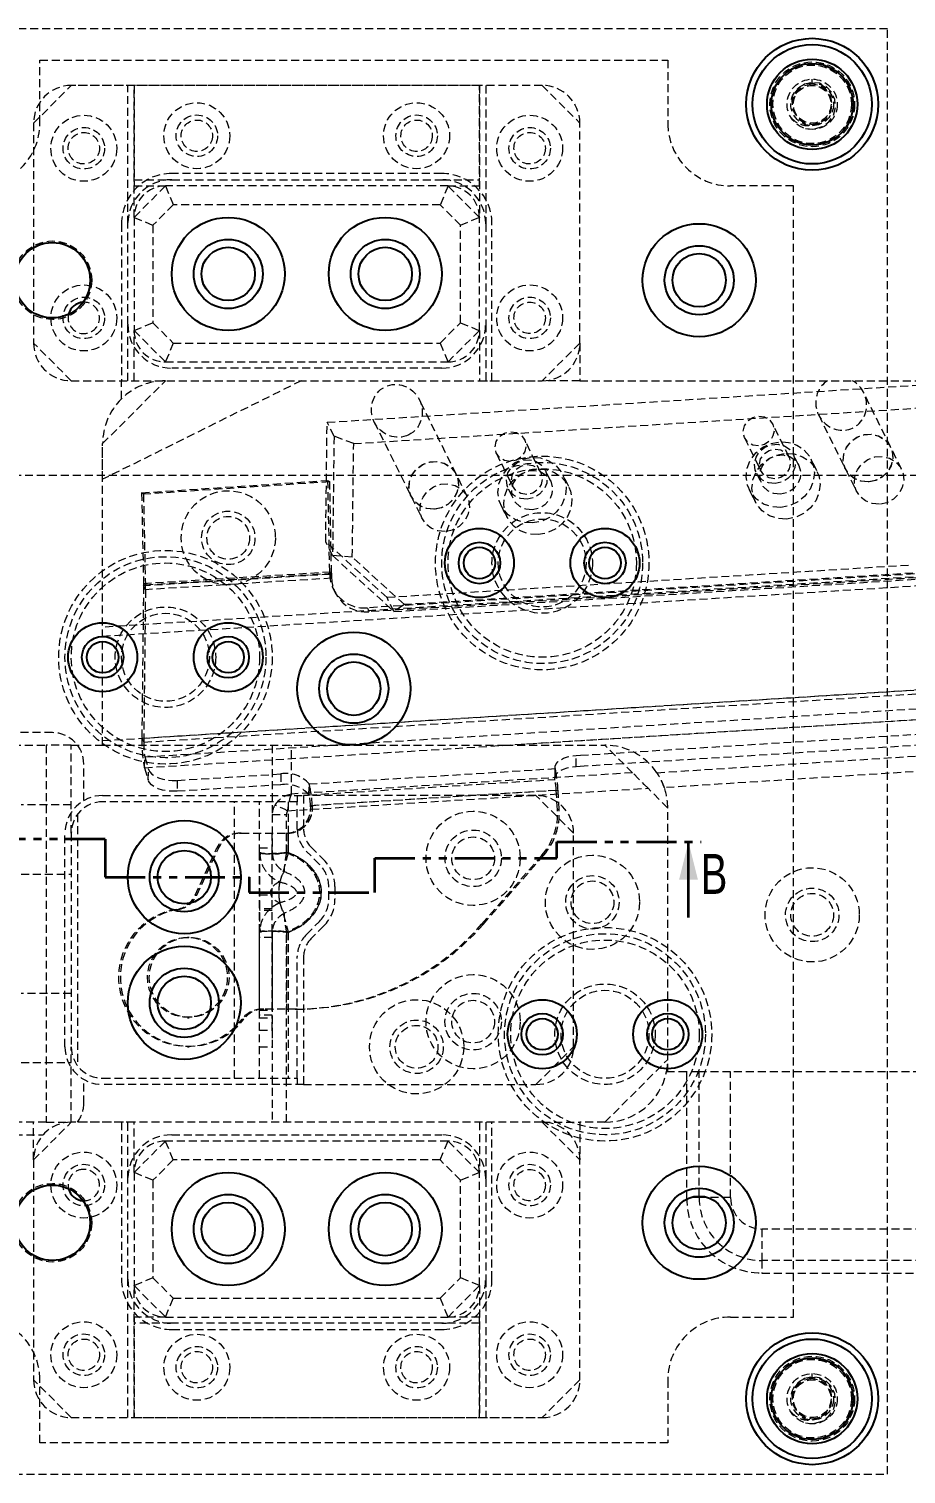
# Model space of a CAD drawing. Header units: millimetres. Extents: x 5 to 1533, y -1183 to 895.
# Drawn here: x 703.2 to 842.9, y -1057.1 to -827.1 of the extents above; entities that cross this region are included whole.
import ezdxf

# ---------------------------------------------------------------- set-up
doc = ezdxf.new("R2010")
doc.units = ezdxf.units.MM
doc.linetypes.add('HIDDEN', pattern=[1.905, 1.27, -0.635])
doc.linetypes.add('PHANTOM', pattern=[12.7, 6.35, -1.27, 1.27, -1.27, 1.27, -1.27])
doc.styles.add('SLDTEXTSTYLE13', font='TXT', dxfattribs={"width": 0.75})

msp = doc.modelspace()

# ---------------------------------------------------------------- linework, layer by layer
at = {"color": 7, "linetype": 'HIDDEN', "lineweight": 18}
for p, q in [((839.986, -827.11), (679.986, -827.11)), ((839.986, -1057.11), (839.986, -827.11)), ((704.986, -842.11), (704.986, -832.11)), ((704.986, -832.11), (804.986, -832.11)), ((804.986, -832.11), (804.986, -842.11)), ((703.986, -842.11), (709.986, -836.11)), ((784.986, -836.11), (709.986, -836.11)), ((719.986, -836.11), (709.986, -836.11)), ((718.986, -858.11), (718.986, -836.11)), ((774.986, -836.11), (719.986, -836.11)), ((719.986, -836.11), (719.986, -852.11)), ((719.986, -857.11), (719.986, -836.11)), ((774.986, -852.11), (774.986, -836.11)), ((774.986, -836.11), (774.986, -857.11)), ((784.986, -836.11), (774.986, -836.11)), ((775.986, -836.11), (775.986, -858.11)), ((784.986, -836.11), (790.986, -842.11)), ((827.986, -835.922), (827.986, -835.11)), ((703.986, -842.11), (703.986, -877.11)), ((790.986, -877.11), (790.986, -842.11)), ((826.939, -842.971), (827.425, -842.998)), ((768.986, -850.11), (725.986, -850.11)), ((719.986, -851.11), (725.986, -851.11)), ((724.986, -852.11), (719.986, -857.11)), ((719.986, -852.11), (724.986, -852.11)), ((769.986, -852.11), (724.986, -852.11)), ((724.986, -852.11), (726.229, -855.11)), ((725.986, -851.11), (768.986, -851.11)), ((769.986, -852.11), (768.743, -855.11)), ((768.986, -851.11), (774.986, -851.11)), ((774.986, -857.11), (769.986, -852.11)), ((769.986, -852.11), (774.986, -852.11)), ((824.986, -852.11), (814.986, -852.11)), ((824.986, -1032.11), (824.986, -852.11)), ((726.229, -855.11), (722.986, -858.353)), ((768.743, -855.11), (726.229, -855.11)), ((771.986, -858.353), (768.743, -855.11)), ((719.986, -857.11), (719.986, -875.11)), ((719.986, -857.11), (722.986, -858.353)), ((771.986, -858.353), (774.986, -857.11)), ((774.986, -875.11), (774.986, -857.11)), ((717.986, -858.11), (717.986, -883.11)), ((718.986, -874.11), (718.986, -858.11)), ((722.986, -858.353), (722.986, -873.867)), ((771.986, -873.867), (771.986, -858.353)), ((775.986, -858.11), (775.986, -874.11)), ((776.986, -883.11), (776.986, -858.11)), ((711.986, -870.61), (711.857, -870.613)), ((719.986, -875.11), (722.986, -873.867)), ((722.986, -873.867), (726.229, -877.11)), ((768.743, -877.11), (771.986, -873.867)), ((771.986, -873.867), (774.986, -875.11)), ((718.986, -883.11), (718.986, -874.11)), ((719.986, -875.11), (724.986, -880.11)), ((719.986, -883.11), (719.986, -875.11)), ((769.986, -880.11), (774.986, -875.11)), ((774.986, -875.11), (774.986, -883.11)), ((775.986, -874.11), (775.986, -883.11)), ((709.986, -883.11), (703.986, -877.11)), ((726.229, -877.11), (724.986, -880.11)), ((726.229, -877.11), (768.743, -877.11)), ((768.743, -877.11), (769.986, -880.11)), ((790.986, -877.11), (784.986, -883.11)), ((790.986, -877.11), (790.986, -883.11)), ((724.986, -880.11), (769.986, -880.11)), ((709.986, -883.11), (784.986, -883.11)), ((709.986, -883.11), (719.986, -883.11)), ((746.622, -883.11), (714.986, -898.778)), ((714.986, -893.11), (724.986, -883.11)), ((717.986, -885.969), (717.986, -883.11)), ((768.986, -881.11), (725.986, -881.11)), ((774.986, -883.11), (784.986, -883.11)), ((790.986, -883.11), (784.986, -883.11)), ((790.986, -883.11), (892.986, -883.11)), ((750.735, -889.716), (853.535, -883.255)), ((840.464, -893.636), (836.189, -885.004)), ((754.962, -893.107), (852.821, -886.957)), ((771.293, -897.983), (765.42, -886.124)), ((750.505, -908.724), (750.735, -889.716)), ((751.83, -891.927), (750.735, -889.716)), ((758.251, -889.675), (764.124, -901.534)), ((824.297, -895.233), (821.7, -889.99)), ((829.02, -888.555), (833.295, -897.186)), ((751.83, -891.927), (751.6, -910.935)), ((754.962, -893.107), (751.83, -891.927)), ((817.22, -892.209), (819.817, -897.452)), ((714.986, -941.11), (714.986, -893.11)), ((714.986, -898.778), (714.986, -893.11)), ((754.744, -911.177), (754.962, -893.107)), ((777.694, -894.693), (780.291, -899.936)), ((784.771, -897.717), (782.174, -892.474)), ((842.22, -897.182), (840.464, -893.636)), ((825.854, -896.574), (825.014, -894.878)), ((828.742, -897.448), (827.826, -895.598)), ((574.986, -898.11), (954.986, -898.11)), ((721.196, -900.944), (750.862, -898.969)), ((751.156, -899.194), (721.489, -901.168)), ((751.145, -913.522), (750.862, -898.969)), ((750.862, -898.969), (751.156, -899.194)), ((751.439, -913.747), (751.156, -899.194)), ((773.05, -901.53), (771.293, -897.983)), ((786.328, -899.058), (785.488, -897.362)), ((789.216, -899.933), (788.3, -898.082)), ((819.1, -897.807), (819.94, -899.503)), ((833.295, -897.186), (835.051, -900.733)), ((721.196, -900.944), (721.49, -915.357)), ((721.489, -901.168), (721.196, -900.944)), ((721.489, -901.168), (721.784, -915.581)), ((764.124, -901.534), (765.881, -905.081)), ((779.574, -900.291), (780.414, -901.988)), ((817.968, -900.48), (818.885, -902.33)), ((778.442, -902.964), (779.359, -904.815)), ((902.986, -910.693), (714.986, -922.322)), ((751.6, -910.935), (750.505, -908.724)), ((760.275, -917.621), (750.505, -908.724)), ((714.986, -923.753), (902.986, -912.123)), ((754.744, -911.177), (751.6, -910.935)), ((751.6, -910.935), (761.37, -919.832)), ((763.039, -918.73), (754.744, -911.177)), ((843.305, -912.484), (760.275, -917.621)), ((721.49, -915.357), (751.145, -913.522)), ((721.784, -915.581), (721.49, -915.357)), ((751.145, -913.915), (721.492, -915.749)), ((721.784, -915.581), (751.439, -913.747)), ((751.451, -914.532), (721.797, -916.366)), ((751.145, -913.805), (751.145, -913.522)), ((751.145, -913.522), (751.439, -913.747)), ((751.145, -913.805), (751.145, -913.522)), ((751.145, -913.805), (751.448, -914.313)), ((751.145, -913.915), (751.451, -914.532)), ((751.439, -913.747), (751.448, -914.313)), ((751.439, -913.747), (751.448, -914.313)), ((848.096, -913.619), (757.158, -919.244)), ((848.401, -914.235), (757.464, -919.861)), ((761.37, -919.832), (844.4, -914.696)), ((844.022, -913.72), (763.039, -918.73)), ((721.492, -915.749), (721.225, -939.995)), ((721.797, -916.366), (721.492, -915.749)), ((721.797, -916.366), (721.531, -940.612)), ((751.697, -916.211), (752.003, -916.828)), ((751.697, -916.211), (752.003, -916.828)), ((761.37, -919.832), (760.275, -917.621)), ((757.464, -919.861), (757.158, -919.244)), ((763.039, -918.73), (761.37, -919.832)), ((714.986, -940.384), (902.986, -928.658)), ((721.225, -939.995), (892.221, -929.33)), ((721.531, -940.612), (892.526, -929.947)), ((721.703, -942.964), (892.74, -932.296)), ((779.107, -941.11), (902.986, -933.383)), ((721.668, -944.693), (892.705, -934.025)), ((706.986, -939.11), (679.986, -939.11)), ((721.225, -939.995), (721.531, -940.612)), ((791.034, -944.435), (855.34, -940.424)), ((791.069, -942.706), (855.375, -938.695)), ((803.253, -945.484), (902.986, -939.099)), ((694.986, -941.11), (705.986, -941.11)), ((705.986, -941.11), (705.986, -1001.11)), ((709.986, -941.11), (705.986, -941.11)), ((709.986, -941.11), (714.986, -941.11)), ((709.986, -955.11), (709.986, -941.11)), ((714.986, -941.11), (779.107, -941.11)), ((721.668, -944.693), (721.703, -942.964)), ((721.703, -942.964), (722.289, -944.951)), ((741.986, -941.11), (741.986, -952.15)), ((745.039, -948.887), (745.039, -941.11)), ((779.107, -941.11), (794.986, -941.11)), ((790.371, -944.476), (790.406, -942.747)), ((790.406, -942.747), (791.069, -942.706)), ((799.374, -945.498), (794.986, -941.11)), ((902.986, -941.562), (804.447, -947.87)), ((711.986, -949.914), (711.986, -944.11)), ((721.668, -944.693), (722.254, -946.68)), ((722.254, -946.68), (722.289, -944.951)), ((747.873, -947.277), (787.028, -944.835)), ((787.017, -944.662), (786.981, -946.391)), ((787.017, -944.662), (786.981, -946.391)), ((787.028, -944.835), (786.993, -946.563)), ((787.086, -945.091), (787.016, -946.692)), ((790.371, -944.476), (791.034, -944.435)), ((726.855, -946.711), (726.819, -948.44)), ((743.335, -947.41), (726.819, -948.44)), ((726.855, -946.711), (743.37, -945.681)), ((743.37, -945.681), (743.335, -947.41)), ((799.374, -945.498), (745.039, -948.887)), ((747.838, -949.006), (786.993, -946.563)), ((747.838, -949.006), (747.873, -947.277)), ((747.885, -949.133), (747.956, -947.532)), ((714.986, -949.11), (746.986, -949.11)), ((744.41, -951.542), (801.836, -947.96)), ((745.986, -949.11), (745.986, -950.11)), ((783.986, -949.11), (746.986, -949.11)), ((746.986, -949.11), (746.986, -954.468)), ((787.227, -948.293), (748.096, -950.734)), ((787.509, -948.293), (748.378, -950.734)), ((789.986, -955.11), (783.986, -949.11)), ((787.415, -951.369), (787.227, -948.293)), ((787.697, -951.369), (787.509, -948.293)), ((804.986, -951.11), (801.836, -947.96)), ((709.986, -950.61), (701.986, -950.61)), ((710.986, -952.11), (710.986, -992.11)), ((745.986, -950.11), (714.986, -950.11)), ((735.986, -994.11), (735.986, -950.11)), ((739.986, -958.204), (739.986, -950.11)), ((741.986, -952.15), (741.986, -958.204)), ((744.267, -958.206), (744.267, -952.15)), ((744.549, -950.11), (744.549, -958.204)), ((745.986, -954.468), (745.986, -950.11)), ((748.104, -950.863), (748.096, -950.734)), ((748.386, -950.863), (748.104, -950.863)), ((748.378, -950.734), (748.386, -950.863)), ((787.697, -951.369), (787.415, -951.369)), ((804.986, -991.11), (804.986, -951.11)), ((708.986, -989.11), (708.986, -955.11)), ((709.986, -955.11), (709.986, -989.11)), ((736.783, -955.11), (737.064, -955.11)), ((737.064, -955.11), (744.433, -955.11)), ((739.986, -958.204), (739.986, -955.11)), ((741.986, -958.204), (741.986, -955.11)), ((744.152, -955.11), (744.243, -955.11)), ((744.267, -955.108), (744.549, -955.108)), ((744.267, -955.108), (744.267, -958.204)), ((744.374, -955.11), (744.433, -955.11)), ((744.549, -955.108), (744.549, -958.204)), ((789.986, -989.11), (789.986, -955.11)), ((729.703, -964.982), (733.194, -957.42)), ((729.984, -964.982), (733.475, -957.42)), ((733.194, -957.42), (733.475, -957.42)), ((739.986, -957.42), (741.986, -957.42)), ((739.986, -958.222), (739.986, -958.204)), ((739.986, -958.204), (739.986, -963.62)), ((740.109, -958.128), (740.01, -958.723)), ((740.108, -958.128), (740.018, -958.799)), ((744.549, -958.204), (744.544, -958.222)), ((749.521, -960.074), (747.45, -958.003)), ((748.157, -957.296), (750.229, -959.367)), ((784.953, -958.608), (775.338, -969.597)), ((775.62, -969.597), (785.234, -958.608)), ((784.953, -958.608), (785.234, -958.608)), ((701.986, -961.61), (709.986, -961.61)), ((750.986, -965.61), (750.986, -963.61)), ((751.986, -963.61), (751.986, -965.61)), ((729.703, -964.982), (729.984, -964.982)), ((739.986, -964.946), (741.986, -964.946)), ((739.986, -965.972), (739.986, -970.842)), ((726.744, -967.24), (727.025, -967.24)), ((741.986, -967.147), (739.986, -967.147)), ((741.986, -967.407), (739.986, -967.407)), ((739.986, -970.269), (739.986, -970.857)), ((740.018, -970.262), (740.108, -970.933)), ((740.018, -970.262), (740.108, -970.933)), ((747.45, -971.217), (749.521, -969.146)), ((750.229, -969.853), (748.157, -971.924)), ((775.338, -969.597), (775.62, -969.597)), ((728.758, -971.7), (728.476, -971.7)), ((739.986, -970.839), (739.986, -970.857)), ((739.986, -994.11), (739.986, -970.856)), ((739.986, -983.277), (739.986, -970.857)), ((741.986, -971.71), (739.986, -971.71)), ((741.986, -970.855), (741.986, -1001.11)), ((741.986, -983.277), (741.986, -970.856)), ((741.986, -971.71), (741.986, -971.105)), ((741.986, -971.71), (741.986, -983.281)), ((744.267, -1001.11), (744.267, -970.853)), ((744.268, -970.856), (744.267, -983.11)), ((744.539, -970.856), (744.544, -970.839)), ((744.544, -970.839), (744.549, -970.857)), ((744.549, -970.857), (744.549, -994.11)), ((744.549, -970.857), (744.549, -983.11)), ((745.986, -994.11), (745.986, -974.752)), ((746.986, -974.752), (746.986, -995.11)), ((709.986, -980.61), (701.986, -980.61)), ((739.986, -983.277), (741.986, -983.277)), ((741.986, -984.078), (739.986, -984.078)), ((740.349, -983.11), (740.631, -983.11)), ((745.944, -983.11), (740.631, -983.11)), ((741.986, -986.448), (741.986, -984.078)), ((744.267, -983.11), (744.549, -983.11)), ((745.944, -983.11), (744.549, -983.11)), ((728.476, -984.5), (728.758, -984.5)), ((737.183, -984.707), (737.465, -984.707)), ((739.986, -984.51), (741.986, -984.51)), ((739.986, -986.448), (741.986, -986.448)), ((741.986, -986.448), (741.986, -989.11)), ((709.986, -1001.11), (709.986, -989.11)), ((728.476, -989.1), (728.758, -989.1)), ((739.986, -989.11), (741.986, -989.11)), ((783.986, -995.11), (789.986, -989.11)), ((794.986, -1001.11), (804.986, -991.11)), ((804.986, -993.11), (804.986, -991.11)), ((701.986, -991.61), (709.986, -991.61)), ((807.986, -993.11), (804.784, -993.11)), ((807.986, -993.11), (807.986, -1013.11)), ((809.986, -993.11), (807.986, -993.11)), ((809.986, -1013.11), (809.986, -993.11)), ((814.986, -993.11), (809.986, -993.11)), ((814.986, -1013.11), (814.986, -993.11)), ((892.986, -993.11), (814.986, -993.11)), ((711.986, -998.11), (711.986, -994.306)), ((714.986, -994.11), (745.986, -994.11)), ((746.986, -995.11), (714.986, -995.11)), ((745.986, -994.11), (745.986, -995.11)), ((746.986, -995.11), (783.986, -995.11)), ((705.986, -1001.11), (694.986, -1001.11)), ((703.986, -1007.11), (703.986, -1001.11)), ((703.986, -1007.11), (709.986, -1001.11)), ((705.986, -1001.11), (709.986, -1001.11)), ((784.986, -1001.11), (709.986, -1001.11)), ((719.986, -1001.11), (709.986, -1001.11)), ((717.986, -1001.11), (717.986, -1026.11)), ((718.986, -1010.11), (718.986, -1001.11)), ((719.986, -1009.11), (719.986, -1001.11)), ((784.986, -1001.11), (774.986, -1001.11)), ((774.986, -1001.11), (774.986, -1009.11)), ((775.986, -1001.11), (775.986, -1010.11)), ((776.986, -1026.11), (776.986, -1001.11)), ((784.986, -1001.11), (790.986, -1001.11)), ((784.986, -1001.11), (790.986, -1007.11)), ((794.986, -1001.11), (790.986, -1001.11)), ((790.986, -1001.11), (790.986, -1007.11)), ((679.986, -1003.11), (705.514, -1003.11)), ((724.986, -1004.11), (719.986, -1009.11)), ((769.986, -1004.11), (724.986, -1004.11)), ((726.229, -1007.11), (724.986, -1004.11)), ((725.986, -1003.11), (768.986, -1003.11)), ((768.743, -1007.11), (769.986, -1004.11)), ((774.986, -1009.11), (769.986, -1004.11)), ((703.986, -1007.11), (703.986, -1042.11)), ((726.229, -1007.11), (722.986, -1010.353)), ((768.743, -1007.11), (726.229, -1007.11)), ((771.986, -1010.353), (768.743, -1007.11)), ((790.986, -1042.11), (790.986, -1007.11)), ((719.986, -1009.11), (719.986, -1027.11)), ((722.986, -1010.353), (719.986, -1009.11)), ((774.986, -1009.11), (771.986, -1010.353)), ((774.986, -1027.11), (774.986, -1009.11)), ((718.986, -1026.11), (718.986, -1010.11)), ((722.986, -1010.353), (722.986, -1025.867)), ((771.986, -1025.867), (771.986, -1010.353)), ((775.986, -1010.11), (775.986, -1026.11)), ((809.986, -1013.11), (807.986, -1013.11)), ((814.986, -1013.11), (809.986, -1013.11)), ((819.986, -1018.11), (819.986, -1023.11)), ((919.986, -1018.11), (819.986, -1018.11)), ((819.986, -1023.11), (819.986, -1025.11)), ((919.986, -1023.11), (819.986, -1023.11)), ((819.986, -1025.11), (919.986, -1025.11)), ((718.986, -1048.11), (718.986, -1026.11)), ((722.986, -1025.867), (719.986, -1027.11)), ((719.986, -1027.11), (724.986, -1032.11)), ((719.986, -1048.11), (719.986, -1027.11)), ((722.986, -1025.867), (726.229, -1029.11)), ((768.743, -1029.11), (771.986, -1025.867)), ((769.986, -1032.11), (774.986, -1027.11)), ((774.986, -1027.11), (771.986, -1025.867)), ((774.986, -1027.11), (774.986, -1048.11)), ((775.986, -1026.11), (775.986, -1048.11)), ((724.986, -1032.11), (726.229, -1029.11)), ((726.229, -1029.11), (768.743, -1029.11)), ((769.986, -1032.11), (768.743, -1029.11)), ((719.986, -1032.11), (719.986, -1048.11)), ((724.986, -1032.11), (719.986, -1032.11)), ((724.986, -1032.11), (769.986, -1032.11)), ((774.986, -1032.11), (769.986, -1032.11)), ((774.986, -1048.11), (774.986, -1032.11)), ((814.986, -1032.11), (824.986, -1032.11)), ((725.986, -1033.11), (719.986, -1033.11)), ((768.986, -1033.11), (725.986, -1033.11)), ((725.986, -1034.11), (768.986, -1034.11)), ((774.986, -1033.11), (768.986, -1033.11)), ((827.986, -1041.922), (827.986, -1041.11)), ((709.986, -1048.11), (703.986, -1042.11)), ((704.986, -1052.11), (704.986, -1042.11)), ((790.986, -1042.11), (784.986, -1048.11)), ((804.986, -1042.11), (804.986, -1052.11)), ((709.986, -1048.11), (784.986, -1048.11)), ((709.986, -1048.11), (719.986, -1048.11)), ((719.986, -1048.11), (774.986, -1048.11)), ((774.986, -1048.11), (784.986, -1048.11)), ((826.939, -1048.971), (827.328, -1048.993)), ((804.986, -1052.11), (704.986, -1052.11)), ((679.986, -1057.11), (839.986, -1057.11))]:
    msp.add_line(p, q, dxfattribs=at)
at = {"color": 7, "linetype": 'PHANTOM', "lineweight": 35}
for p, q in [((715.402, -956.071), (661.051, -956.071)), ((715.402, -956.071), (715.402, -962.11)), ((787.321, -959.11), (787.321, -956.506)), ((787.321, -956.506), (810.282, -956.506)), ((758.351, -964.53), (758.351, -959.11)), ((758.351, -959.11), (787.321, -959.11)), ((715.402, -962.11), (738.302, -962.11)), ((738.302, -962.11), (738.302, -964.53)), ((738.302, -964.53), (758.351, -964.53))]:
    msp.add_line(p, q, dxfattribs=at)
at = {"color": 7, "linetype": 'Continuous', "lineweight": 35}
msp.add_line((808.282, -968.506), (808.282, -956.506), dxfattribs=at)
at = {"color": 7, "linetype": 'HIDDEN', "lineweight": 18, "flags": 128}
for points in [[(828.429, -843.006), (829.574, -842.668), (830.634, -841.898), (831.374, -840.817), (831.697, -839.585), (831.591, -838.319), (831.073, -837.186), (830.218, -836.302), (829.126, -835.764), (827.943, -835.627), (826.784, -835.896), (825.817, -836.519), (825.114, -837.43), (824.769, -838.496), (824.8, -839.606), (825.037, -840.323), (825.037, -840.323)], [(827.986, -835.922), (826.766, -836.165), (825.732, -836.856), (825.04, -837.89), (824.798, -839.11), (825.04, -840.33), (825.732, -841.364), (826.766, -842.055), (827.986, -842.298), (829.206, -842.055), (830.24, -841.364), (830.931, -840.33), (831.174, -839.11), (830.931, -837.89), (830.24, -836.856), (829.206, -836.165), (827.986, -835.922), (827.986, -835.922)], [(819.46, -893.474), (818.515, -893.339), (817.713, -892.863), (817.178, -892.118), (816.989, -891.218), (817.178, -890.3), (817.713, -889.504), (818.515, -888.95), (819.46, -888.724), (820.406, -888.859), (821.207, -889.335), (821.743, -890.08), (821.931, -890.98), (821.743, -891.898), (821.207, -892.694), (820.406, -893.248), (819.46, -893.474)], [(779.934, -895.959), (778.989, -895.823), (778.187, -895.347), (777.652, -894.602), (777.463, -893.703), (777.652, -892.785), (778.187, -891.988), (778.989, -891.435), (779.934, -891.208), (780.88, -891.343), (781.681, -891.82), (782.217, -892.564), (782.405, -893.464), (782.217, -894.382), (781.681, -895.179), (780.88, -895.732), (779.934, -895.959)], [(836.879, -899.211), (835.714, -899.098), (834.652, -898.658), (833.789, -897.929), (833.199, -896.977), (832.937, -895.885), (833.025, -894.751), (833.456, -893.676), (834.19, -892.755), (835.164, -892.07), (836.29, -891.681), (837.468, -891.625), (838.594, -891.904), (839.568, -892.495), (840.303, -893.346), (840.733, -894.379), (840.821, -895.505), (840.559, -896.622), (839.97, -897.631), (839.106, -898.443), (838.044, -898.986), (836.879, -899.211)], [(836.939, -899.208), (835.772, -899.112), (834.702, -898.688), (833.826, -897.972), (833.222, -897.029), (832.942, -895.942), (833.012, -894.808), (833.426, -893.727), (834.147, -892.796), (835.11, -892.098), (836.231, -891.693), (837.409, -891.619), (838.54, -891.882), (839.524, -892.459), (840.272, -893.297), (840.719, -894.324), (840.825, -895.447), (840.581, -896.567), (840.007, -897.584), (839.155, -898.408), (838.102, -898.966), (836.939, -899.208)], [(822.98, -903.259), (821.57, -903.17), (820.251, -902.731), (819.113, -901.972), (818.232, -900.945), (817.669, -899.72), (817.462, -898.38), (817.626, -897.017), (818.149, -895.724), (818.996, -894.589), (820.108, -893.688), (821.411, -893.084), (822.814, -892.818), (824.224, -892.908), (825.543, -893.347), (826.682, -894.106), (827.562, -895.133), (828.125, -896.358), (828.332, -897.697), (828.168, -899.06), (827.645, -900.353), (826.799, -901.489), (825.686, -902.389), (824.384, -902.993), (822.98, -903.259)], [(823.896, -905.11), (822.487, -905.021), (821.168, -904.581), (820.029, -903.822), (819.148, -902.796), (818.585, -901.571), (818.379, -900.231), (818.543, -898.868), (819.066, -897.575), (819.912, -896.439), (821.025, -895.539), (822.327, -894.935), (823.731, -894.669), (825.14, -894.758), (826.459, -895.197), (827.598, -895.956), (828.479, -896.983), (829.042, -898.208), (829.248, -899.548), (829.085, -900.911), (828.562, -902.204), (827.715, -903.339), (826.603, -904.24), (825.3, -904.844), (823.896, -905.11)], [(822.107, -899.475), (821.045, -899.372), (820.093, -898.94), (819.354, -898.227), (818.908, -897.31), (818.803, -896.288), (819.051, -895.272), (819.624, -894.372), (820.461, -893.685), (821.471, -893.286), (822.545, -893.219), (823.565, -893.49), (824.422, -894.07), (825.023, -894.896), (825.303, -895.879), (825.23, -896.913), (824.814, -897.884), (824.099, -898.688), (823.163, -899.239), (822.107, -899.475)], [(822.057, -898.718), (821.111, -898.582), (820.31, -898.106), (819.774, -897.361), (819.586, -896.462), (819.774, -895.544), (820.31, -894.747), (821.111, -894.194), (822.057, -893.967), (823.002, -894.102), (823.804, -894.579), (824.34, -895.323), (824.528, -896.223), (824.34, -897.141), (823.804, -897.938), (823.002, -898.491), (822.057, -898.718)], [(767.709, -903.559), (766.544, -903.446), (765.482, -903.006), (764.618, -902.277), (764.029, -901.324), (763.767, -900.232), (763.855, -899.099), (764.285, -898.023), (765.02, -897.102), (765.994, -896.417), (767.12, -896.029), (768.298, -895.972), (769.424, -896.252), (770.397, -896.843), (771.132, -897.693), (771.563, -898.727), (771.651, -899.852), (771.388, -900.969), (770.799, -901.979), (769.936, -902.791), (768.874, -903.333), (767.709, -903.559)], [(767.769, -903.555), (766.601, -903.46), (765.532, -903.035), (764.656, -902.32), (764.051, -901.377), (763.772, -900.29), (763.842, -899.156), (764.256, -898.075), (764.976, -897.144), (765.94, -896.445), (767.06, -896.041), (768.238, -895.967), (769.37, -896.23), (770.353, -896.806), (771.102, -897.645), (771.549, -898.671), (771.655, -899.794), (771.41, -900.914), (770.836, -901.931), (769.985, -902.755), (768.931, -903.313), (767.769, -903.555)], [(783.454, -905.744), (782.044, -905.654), (780.725, -905.215), (779.587, -904.456), (778.706, -903.429), (778.143, -902.204), (777.936, -900.865), (778.1, -899.502), (778.623, -898.209), (779.47, -897.073), (780.582, -896.173), (781.885, -895.569), (783.288, -895.302), (784.698, -895.392), (786.017, -895.831), (787.156, -896.59), (788.036, -897.617), (788.599, -898.842), (788.806, -900.181), (788.642, -901.544), (788.119, -902.838), (787.273, -903.973), (786.16, -904.874), (784.858, -905.477), (783.454, -905.744)], [(782.581, -901.959), (781.519, -901.856), (780.567, -901.424), (779.828, -900.712), (779.382, -899.794), (779.277, -898.772), (779.525, -897.756), (780.098, -896.856), (780.935, -896.169), (781.945, -895.771), (783.019, -895.703), (784.039, -895.974), (784.896, -896.554), (785.497, -897.381), (785.777, -898.364), (785.704, -899.397), (785.288, -900.368), (784.573, -901.173), (783.637, -901.723), (782.581, -901.959)], [(782.531, -901.202), (781.585, -901.067), (780.784, -900.59), (780.248, -899.846), (780.06, -898.946), (780.248, -898.028), (780.784, -897.232), (781.585, -896.678), (782.531, -896.452), (783.476, -896.587), (784.278, -897.063), (784.814, -897.808), (785.002, -898.708), (784.814, -899.626), (784.278, -900.422), (783.476, -900.975), (782.531, -901.202)], [(822.947, -901.171), (821.885, -901.068), (820.933, -900.637), (820.194, -899.924), (819.748, -899.006), (819.643, -897.984), (819.891, -896.968), (820.464, -896.068), (821.301, -895.381), (822.311, -894.983), (823.385, -894.915), (824.406, -895.186), (825.263, -895.766), (825.863, -896.593), (826.143, -897.576), (826.07, -898.609), (825.654, -899.58), (824.939, -900.385), (824.003, -900.935), (822.947, -901.171)], [(838.696, -902.755), (837.528, -902.659), (836.459, -902.235), (835.583, -901.519), (834.978, -900.576), (834.699, -899.489), (834.769, -898.355), (835.183, -897.274), (835.903, -896.343), (836.867, -895.645), (837.987, -895.24), (839.166, -895.166), (840.297, -895.429), (841.28, -896.005), (842.029, -896.844), (842.476, -897.871), (842.582, -898.994), (842.337, -900.114), (841.764, -901.131), (840.912, -901.955), (839.858, -902.513), (838.696, -902.755)], [(784.37, -907.594), (782.961, -907.505), (781.642, -907.066), (780.503, -906.307), (779.622, -905.28), (779.059, -904.055), (778.853, -902.715), (779.017, -901.352), (779.54, -900.059), (780.386, -898.924), (781.499, -898.023), (782.801, -897.419), (784.205, -897.153), (785.614, -897.242), (786.933, -897.682), (788.072, -898.441), (788.953, -899.467), (789.516, -900.692), (789.722, -902.032), (789.559, -903.395), (789.036, -904.688), (788.189, -905.824), (787.077, -906.724), (785.774, -907.328), (784.37, -907.594)], [(783.421, -903.655), (782.359, -903.552), (781.407, -903.121), (780.668, -902.408), (780.222, -901.491), (780.117, -900.469), (780.365, -899.452), (780.938, -898.552), (781.775, -897.866), (782.785, -897.467), (783.859, -897.4), (784.88, -897.671), (785.737, -898.251), (786.337, -899.077), (786.617, -900.06), (786.544, -901.093), (786.128, -902.065), (785.413, -902.869), (784.477, -903.419), (783.421, -903.655)], [(769.525, -907.102), (768.358, -907.007), (767.288, -906.582), (766.413, -905.867), (765.808, -904.924), (765.528, -903.837), (765.598, -902.703), (766.012, -901.622), (766.733, -900.691), (767.696, -899.992), (768.817, -899.588), (769.995, -899.514), (771.126, -899.777), (772.11, -900.353), (772.858, -901.192), (773.305, -902.218), (773.411, -903.341), (773.167, -904.461), (772.593, -905.478), (771.742, -906.302), (770.688, -906.86), (769.525, -907.102)], [(787.028, -944.835), (787.041, -944.46), (787.192, -944.096), (787.476, -943.753), (787.884, -943.446), (788.399, -943.183), (789.006, -942.975), (789.683, -942.828), (790.406, -942.747)], [(787.028, -944.835), (787.041, -944.46), (787.192, -944.096), (787.476, -943.753), (787.884, -943.446), (788.399, -943.183), (789.006, -942.975), (789.683, -942.828), (790.406, -942.747)], [(722.289, -944.951), (722.481, -945.337), (722.818, -945.7), (723.288, -946.024), (723.873, -946.297), (724.549, -946.51), (725.29, -946.653), (726.069, -946.721), (726.855, -946.711)], [(722.289, -944.951), (722.481, -945.337), (722.818, -945.7), (723.288, -946.024), (723.873, -946.297), (724.549, -946.51), (725.29, -946.653), (726.069, -946.721), (726.855, -946.711)], [(786.993, -946.563), (787.006, -946.189), (787.157, -945.824), (787.441, -945.482), (787.848, -945.174), (788.364, -944.912), (788.971, -944.703), (789.648, -944.556), (790.371, -944.476)], [(786.993, -946.563), (787.006, -946.189), (787.157, -945.824), (787.441, -945.482), (787.848, -945.174), (788.364, -944.912), (788.971, -944.703), (789.648, -944.556), (790.371, -944.476)], [(726.819, -948.44), (726.034, -948.449), (725.255, -948.381), (724.514, -948.239), (723.837, -948.026), (723.253, -947.753), (722.783, -947.428), (722.446, -947.066), (722.254, -946.68)], [(726.819, -948.44), (726.034, -948.449), (725.255, -948.381), (724.514, -948.239), (723.837, -948.026), (723.253, -947.753), (722.783, -947.428), (722.446, -947.066), (722.254, -946.68)], [(801.836, -947.96), (801.247, -947.371), (800.683, -946.807), (800.168, -946.293), (799.725, -945.849), (799.374, -945.498)], [(741.986, -952.15), (742.031, -952.15), (742.166, -952.15), (742.384, -952.15), (742.675, -952.15), (743.026, -952.15), (743.42, -952.15), (743.841, -952.15), (744.267, -952.15)], [(828.429, -1049.006), (829.574, -1048.668), (830.634, -1047.898), (831.374, -1046.817), (831.697, -1045.585), (831.591, -1044.319), (831.073, -1043.186), (830.218, -1042.302), (829.126, -1041.764), (827.943, -1041.627), (826.784, -1041.896), (825.817, -1042.519), (825.114, -1043.43), (824.769, -1044.496), (824.8, -1045.606), (825.037, -1046.323), (825.037, -1046.323)], [(827.986, -1041.922), (826.766, -1042.165), (825.732, -1042.856), (825.04, -1043.89), (824.798, -1045.11), (825.04, -1046.33), (825.732, -1047.364), (826.766, -1048.055), (827.986, -1048.298), (829.206, -1048.055), (830.24, -1047.364), (830.931, -1046.33), (831.174, -1045.11), (830.931, -1043.89), (830.24, -1042.856), (829.206, -1042.165), (827.986, -1041.922), (827.986, -1041.922)]]:
    msp.add_lwpolyline(points, dxfattribs=at)
at = {"color": 7, "linetype": 'Continuous', "lineweight": 25}
for centre, radius in [((827.986, -839.11), 10.5), ((827.986, -839.11), 9.5), ((827.986, -839.11), 7.191), ((827.986, -839.11), 6.5), ((734.986, -866.11), 9), ((759.986, -866.11), 9), ((809.986, -867.11), 9), ((706.986, -867.11), 6), ((734.986, -866.11), 5.5), ((734.986, -866.11), 4.25), ((759.986, -866.11), 5.5), ((759.986, -866.11), 4.25), ((809.986, -867.11), 5.5), ((809.986, -867.11), 4.25), ((774.986, -912.11), 5.5), ((794.986, -912.11), 5.5), ((774.986, -912.11), 3.3), ((774.986, -912.11), 2.5), ((794.986, -912.11), 3.3), ((794.986, -912.11), 2.5), ((714.986, -927.11), 5.5), ((734.986, -927.11), 5.5), ((714.986, -927.11), 3.3), ((734.986, -927.11), 3.3), ((754.986, -932.11), 9), ((714.986, -927.11), 2.5), ((734.986, -927.11), 2.5), ((754.986, -932.11), 5.5), ((754.986, -932.11), 4.25), ((727.986, -962.11), 9), ((727.986, -962.11), 5.5), ((727.986, -962.11), 4.25), ((727.986, -982.11), 9), ((727.986, -982.11), 5.5), ((727.986, -982.11), 4.25), ((784.986, -987.11), 5.5), ((804.986, -987.11), 5.5), ((784.986, -987.11), 3.3), ((804.986, -987.11), 3.3), ((784.986, -987.11), 2.5), ((804.986, -987.11), 2.5), ((734.986, -1018.11), 9), ((759.986, -1018.11), 9), ((809.986, -1017.11), 9), ((706.986, -1017.11), 6), ((809.986, -1017.11), 5.5), ((734.986, -1018.11), 5.5), ((734.986, -1018.11), 4.25), ((759.986, -1018.11), 5.5), ((759.986, -1018.11), 4.25), ((809.986, -1017.11), 4.25), ((827.986, -1045.11), 10.5), ((827.986, -1045.11), 9.5), ((827.986, -1045.11), 7.191), ((827.986, -1045.11), 6.5)]:
    msp.add_circle(centre, radius, dxfattribs=at)
at = {"color": 7, "linetype": 'HIDDEN', "lineweight": 18}
for centre, radius in [((827.986, -839.11), 6.75), ((827.986, -839.11), 6.25), ((827.986, -839.11), 4), ((827.986, -839.11), 3.4), ((827.986, -839.11), 3), ((729.986, -844.11), 5.25), ((764.986, -844.11), 5.25), ((711.986, -846.11), 5.25), ((729.986, -844.11), 3.3), ((729.986, -844.11), 2.5), ((764.986, -844.11), 3.3), ((764.986, -844.11), 2.5), ((782.986, -846.11), 5.25), ((711.986, -846.11), 3.3), ((711.986, -846.11), 2.5), ((782.986, -846.11), 3.3), ((782.986, -846.11), 2.5), ((706.986, -867.11), 6.25), ((711.986, -873.11), 5.25), ((782.986, -873.11), 5.25), ((711.986, -873.11), 3.3), ((782.986, -873.11), 3.3), ((782.986, -873.11), 2.5), ((784.986, -912.11), 17), ((784.986, -912.11), 16), ((784.986, -912.11), 15), ((734.986, -908.11), 7.5), ((734.986, -908.11), 4.25), ((734.986, -908.11), 3.4), ((784.986, -912.11), 8), ((784.986, -912.11), 7), ((724.986, -927.11), 17), ((724.986, -927.11), 16), ((724.986, -927.11), 15), ((724.986, -927.11), 8), ((724.986, -927.11), 7), ((773.986, -959.11), 7.5), ((773.986, -959.11), 4.5), ((773.986, -959.11), 3.4), ((792.986, -966.11), 7.5), ((827.986, -968.11), 7.5), ((792.986, -966.11), 4.25), ((792.986, -966.11), 3.4), ((827.986, -968.11), 4.25), ((827.986, -968.11), 3.4), ((794.986, -987.11), 17), ((728.486, -978.053), 6.353), ((728.768, -978.053), 6.353), ((794.986, -987.11), 16), ((794.986, -987.11), 15), ((773.986, -985.11), 7.5), ((794.986, -987.11), 8), ((764.986, -989.11), 7.5), ((773.986, -985.11), 4.5), ((773.986, -985.11), 3.4), ((794.986, -987.11), 7), ((764.986, -989.11), 4.25), ((764.986, -989.11), 3.4), ((711.986, -1011.11), 5.25), ((782.986, -1011.11), 5.25), ((711.986, -1011.11), 3.3), ((782.986, -1011.11), 3.3), ((782.986, -1011.11), 2.5), ((706.986, -1017.11), 6.25), ((711.986, -1038.11), 5.25), ((711.986, -1038.11), 3.3), ((729.986, -1040.11), 5.25), ((764.986, -1040.11), 5.25), ((782.986, -1038.11), 5.25), ((782.986, -1038.11), 3.3), ((711.986, -1038.11), 2.5), ((729.986, -1040.11), 3.3), ((764.986, -1040.11), 3.3), ((782.986, -1038.11), 2.5), ((729.986, -1040.11), 2.5), ((764.986, -1040.11), 2.5), ((827.986, -1045.11), 6.75), ((827.986, -1045.11), 6.25), ((827.986, -1045.11), 4), ((827.986, -1045.11), 3.4), ((827.986, -1045.11), 3)]:
    msp.add_circle(centre, radius, dxfattribs=at)
for centre, radius, start, end in [((709.986, -842.11), 6, 90, 180), ((784.986, -842.11), 6, 0, 90), ((694.986, -842.11), 10, 270, 0), ((814.986, -842.11), 10, 180, 270), ((725.986, -858.11), 8, 90, 180), ((768.986, -858.11), 8, 0, 90), ((725.986, -858.11), 7, 90, 180), ((724.986, -857.11), 5, 90, 180), ((768.986, -858.11), 7, 360, 90), ((769.986, -857.11), 5, 360, 90), ((711.986, -873.11), 2.5, 166.65345, 90), ((725.986, -874.11), 7, 180, 270), ((724.986, -875.11), 5, 180, 270), ((768.986, -874.11), 7, 270, 0), ((769.986, -875.11), 5, 270, 0), ((709.986, -877.11), 6, 180, 270), ((784.986, -877.11), 6, 270, 0), ((724.986, -893.11), 10, 90, 134.427), ((724.986, -893.11), 10, 134.427, 180), ((756.653, -913.757), 5.51, 181.64355, 275.25948), ((756.959, -914.374), 5.51, 181.64355, 275.25947), ((706.986, -944.11), 5, 0, 90), ((794.986, -951.11), 10, 34.23747, 90), ((768.254, -949.205), 19.276, 2.71153, 12.32129), ((744.184, -952.164), 4.83, 40.84277, 100.12857), ((744.219, -950.436), 4.83, 40.84279, 100.12855), ((729.124, -951.645), 19.275, 2.71132, 12.32152), ((777.6, -948.749), 9.638, 2.7115, 12.3213), ((794.986, -951.11), 10, 18.90296, 34.23747), ((714.986, -955.11), 6, 90, 180), ((738.47, -951.19), 9.637, 2.71119, 12.32164), ((783.986, -955.11), 6, 360, 90), ((794.986, -951.11), 10, 0, 18.90296), ((714.986, -955.11), 5, 90, 180), ((737.428, -964.507), 14.726, 61.69488, 70.20617), ((744.13, -951.127), 3.983, 270.31192, 3.79394), ((744.129, -951.126), 3.984, 271.99655, 3.78224), ((744.412, -951.127), 3.983, 270.31192, 3.79394), ((744.41, -951.126), 3.984, 271.99655, 3.78224), ((777.373, -951.99), 10.062, 318.87986, 3.5385), ((777.654, -951.99), 10.062, 318.87986, 3.5385), ((750.986, -954.468), 5, 180, 225), ((750.986, -954.468), 4, 180, 225), ((736.792, -959.068), 3.958, 90.13453, 155.38633), ((737.074, -959.068), 3.958, 90.13453, 155.38633), ((745.986, -963.61), 5, 0, 45), ((745.986, -963.61), 6, 0, 45), ((726.099, -963.327), 3.965, 279.36088, 335.34707), ((726.38, -963.327), 3.965, 279.36079, 335.34715), ((745.986, -965.61), 5, 315, 0), ((745.986, -965.61), 6, 315, 0), ((728.473, -978.06), 10.957, 99.08426, 322.64718), ((728.755, -978.06), 10.957, 99.08426, 322.64718), ((745.622, -943.679), 39.431, 270.0598, 318.90498), ((745.899, -943.67), 39.44, 270.06541, 318.89938), ((750.986, -974.752), 5, 135, 180), ((750.986, -974.752), 4, 135, 180), ((740.355, -987.057), 3.947, 90.07917, 143.46309), ((740.636, -987.057), 3.947, 90.07924, 143.46302), ((714.986, -989.11), 6, 180, 270), ((714.986, -989.11), 5, 180, 270), ((783.986, -989.11), 6, 270, 0), ((794.986, -991.11), 10, 348.46304, 0), ((794.986, -991.11), 10, 270, 348.46304), ((706.986, -998.11), 5, 323.1301, 0), ((709.986, -1007.11), 6, 90, 180), ((784.986, -1007.11), 6, 0, 90), ((725.986, -1010.11), 7, 90, 180), ((724.986, -1009.11), 5, 90, 180), ((768.986, -1010.11), 7, 0, 90), ((769.986, -1009.11), 5, 0, 90), ((711.986, -1011.11), 2.5, 90, 193.34655), ((711.986, -1011.11), 2.5, 267.04231, 90), ((819.986, -1013.11), 12, 180, 270), ((819.986, -1013.11), 10, 180, 270), ((819.986, -1013.11), 5, 180, 270), ((725.986, -1026.11), 8, 180, 270), ((725.986, -1026.11), 7, 180, 270), ((724.986, -1027.11), 5, 180, 270), ((768.986, -1026.11), 7, 270, 0), ((768.986, -1026.11), 8, 270, 0), ((769.986, -1027.11), 5, 270, 0), ((694.986, -1042.11), 10, 0, 90), ((814.986, -1042.11), 10, 90, 180), ((709.986, -1042.11), 6, 180, 270), ((784.986, -1042.11), 6, 270, 0)]:
    msp.add_arc(centre, radius, start, end, dxfattribs=at)
at = {"color": 7, "linetype": 'Continuous', "lineweight": 25}
for centre, start, end in [((711.986, -873.11), 92.95769, 166.65345), ((711.986, -1011.11), 193.34655, 267.04231)]:
    msp.add_arc(centre, 2.5, start, end, dxfattribs=at)
at = {"color": 7, "linetype": 'HIDDEN', "lineweight": 18}
msp.add_ellipse((761.835, -887.899), major_axis=(1.891, -3.818), ratio=0.9389023, dxfattribs=at)
for centre, major_axis, ratio, start_param, end_param in [((832.604, -886.779), (1.891, -3.818), 0.9389023, 3.2187744, 8.4770745), ((744.986, -951.48), (2.734, 1.597), 0.7729098, 1.1292276, 2.1764251), ((744.986, -951.48), (0.419, 3.03), 0.1837936, 0.5695537, 1.6167512), ((744.986, -952.067), (2.86, 0.949), 0.9532037, 2.2942675, 2.8354176), ((745.267, -952.067), (0.259, 1.139), 0.8482621, 1.2915177, 1.8326677)]:
    msp.add_ellipse(centre, major_axis=major_axis, ratio=ratio, start_param=start_param, end_param=end_param, dxfattribs=at)
for points, knots in [([(829.199, -842.058), (828.902, -842.212), (828.286, -842.53), (827.18, -842.608), (826.041, -842.355), (825.12, -841.79), (824.683, -841.291), (824.516, -841.1)], [0, 0, 0, 0, 0.1908074, 0.3961879, 0.6209298, 0.8544164, 1, 1, 1, 1]), ([(721.49, -915.357), (721.491, -915.423), (721.493, -915.522), (721.493, -915.653), (721.492, -915.717), (721.492, -915.749)], [0, 0, 0, 0, 0.49738377, 0.74836759, 1, 1, 1, 1]), ([(721.49, -915.357), (721.491, -915.423), (721.493, -915.522), (721.493, -915.653), (721.492, -915.717), (721.492, -915.749)], [0, 0, 0, 0, 0.49738377, 0.74836759, 1, 1, 1, 1]), ([(751.145, -913.805), (751.145, -913.824), (751.145, -913.851), (751.145, -913.888), (751.145, -913.906), (751.145, -913.915)], [0, 0, 0, 0, 0.4997162, 0.7498342, 1, 1, 1, 1]), ([(751.145, -913.805), (751.145, -913.824), (751.145, -913.851), (751.145, -913.888), (751.145, -913.906), (751.145, -913.915)], [0, 0, 0, 0, 0.4997162, 0.7498342, 1, 1, 1, 1]), ([(751.448, -914.313), (751.448, -914.331), (751.449, -914.368), (751.449, -914.441), (751.45, -914.496), (751.451, -914.532)], [0, 0, 0, 0, 0.2500606, 0.5001183, 1, 1, 1, 1]), ([(751.448, -914.313), (751.448, -914.331), (751.449, -914.368), (751.449, -914.441), (751.45, -914.496), (751.451, -914.532)], [0, 0, 0, 0, 0.2500606, 0.5001183, 1, 1, 1, 1]), ([(721.797, -916.366), (721.797, -916.302), (721.797, -916.173), (721.793, -915.913), (721.787, -915.714), (721.784, -915.581)], [0, 0, 0, 0, 0.2509047, 0.5018132, 1, 1, 1, 1]), ([(721.797, -916.366), (721.797, -916.302), (721.797, -916.173), (721.793, -915.913), (721.787, -915.714), (721.784, -915.581)], [0, 0, 0, 0, 0.2509047, 0.5018132, 1, 1, 1, 1]), ([(721.225, -939.995), (721.227, -940.437), (721.231, -941.321), (721.324, -942.666), (721.47, -943.881), (721.601, -944.419), (721.668, -944.693)], [0, 0, 0, 0, 0.2479476, 0.495893, 0.7437902, 1, 1, 1, 1]), ([(721.225, -939.995), (721.227, -940.437), (721.231, -941.321), (721.324, -942.666), (721.47, -943.881), (721.601, -944.419), (721.668, -944.693)], [0, 0, 0, 0, 0.2479476, 0.495893, 0.7437902, 1, 1, 1, 1]), ([(721.531, -940.612), (721.526, -940.834), (721.517, -941.276), (721.548, -941.95), (721.61, -942.558), (721.672, -942.827), (721.703, -942.964)], [0, 0, 0, 0, 0.2482105, 0.4964261, 0.7444978, 1, 1, 1, 1]), ([(721.531, -940.612), (721.526, -940.834), (721.517, -941.276), (721.548, -941.95), (721.61, -942.558), (721.672, -942.827), (721.703, -942.964)], [0, 0, 0, 0, 0.2482105, 0.4964261, 0.7444978, 1, 1, 1, 1]), ([(787.028, -944.835), (787.032, -944.855), (787.04, -944.894), (787.059, -944.978), (787.075, -945.046), (787.086, -945.091)], [0, 0, 0, 0, 0.2503221, 0.5006472, 1, 1, 1, 1]), ([(787.028, -944.835), (787.032, -944.855), (787.04, -944.894), (787.059, -944.978), (787.075, -945.046), (787.086, -945.091)], [0, 0, 0, 0, 0.2503221, 0.5006472, 1, 1, 1, 1]), ([(747.956, -947.532), (747.95, -947.509), (747.938, -947.463), (747.911, -947.376), (747.888, -947.317), (747.873, -947.277)], [0, 0, 0, 0, 0.2503228, 0.5006415, 1, 1, 1, 1]), ([(747.956, -947.532), (747.95, -947.509), (747.938, -947.463), (747.911, -947.376), (747.888, -947.317), (747.873, -947.277)], [0, 0, 0, 0, 0.2503228, 0.5006415, 1, 1, 1, 1]), ([(787.016, -946.692), (787.011, -946.67), (787.003, -946.635), (786.996, -946.593), (786.994, -946.573), (786.993, -946.563)], [0, 0, 0, 0, 0.4984629, 0.7490325, 1, 1, 1, 1]), ([(787.016, -946.692), (787.011, -946.67), (787.003, -946.635), (786.996, -946.593), (786.994, -946.573), (786.993, -946.563)], [0, 0, 0, 0, 0.4984629, 0.7490325, 1, 1, 1, 1]), ([(804.447, -947.87), (804.364, -947.645), (804.2, -947.195), (803.873, -946.505), (803.526, -945.894), (803.342, -945.617), (803.253, -945.484)], [0, 0, 0, 0, 0.25145178, 0.5026629, 0.75977128, 1, 1, 1, 1]), ([(747.838, -949.006), (747.847, -949.025), (747.861, -949.055), (747.876, -949.098), (747.882, -949.121), (747.885, -949.133)], [0, 0, 0, 0, 0.4984418, 0.7490419, 1, 1, 1, 1]), ([(747.838, -949.006), (747.847, -949.025), (747.861, -949.055), (747.876, -949.098), (747.882, -949.121), (747.885, -949.133)], [0, 0, 0, 0, 0.4984418, 0.7490419, 1, 1, 1, 1]), ([(744.374, -955.11), (744.389, -955.11), (744.418, -955.11), (744.476, -955.11), (744.52, -955.109), (744.549, -955.108)], [0, 0, 0, 0, 0.2500565, 0.5000958, 1, 1, 1, 1]), ([(739.986, -958.204), (739.986, -958.463), (739.986, -958.982), (739.986, -960.227), (739.986, -961.833), (739.986, -963.775), (739.986, -965.832), (739.986, -967.693), (739.986, -969.224), (739.986, -969.921), (739.986, -970.269)], [0, 0, 0, 0, 0.1247042, 0.2498158, 0.3748789, 0.4998186, 0.6245711, 0.7497135, 0.8749994, 1, 1, 1, 1]), ([(744.549, -958.204), (744.242, -958.231), (743.645, -958.283), (742.777, -958.338), (742.005, -958.371), (741.342, -958.383), (740.784, -958.372), (740.348, -958.338), (740.046, -958.282), (740.006, -958.231), (739.986, -958.204)], [0, 0, 0, 0, 0.1346157, 0.2625303, 0.3847935, 0.5014753, 0.6167977, 0.7389541, 0.8655709, 1, 1, 1, 1]), ([(739.986, -958.204), (740.038, -958.737), (740.14, -959.776), (740.899, -961.146), (741.918, -962.218), (742.765, -962.653), (743.175, -962.863)], [0, 0, 0, 0, 0.27173008, 0.53012705, 0.77240081, 1, 1, 1, 1]), ([(739.986, -970.857), (739.986, -970.587), (739.986, -970.041), (739.986, -968.684), (739.986, -967.154), (739.986, -965.704), (739.986, -964.531), (739.986, -963.358), (739.986, -961.908), (739.986, -960.377), (739.986, -959.02), (739.986, -958.474), (739.986, -958.204)], [0, 0, 0, 0, 0.1182023, 0.2398624, 0.3668364, 0.4328975, 0.499965, 0.5670383, 0.6330833, 0.7601157, 0.8817942, 1, 1, 1, 1]), ([(740.348, -958.331), (740.243, -958.313), (740.034, -958.277), (740.002, -958.24), (739.986, -958.222)], [0, 0, 0, 0, 0.49999995, 1, 1, 1, 1]), ([(739.986, -958.222), (740.039, -958.748), (740.144, -959.78), (740.897, -961.15), (741.767, -962.041), (742.506, -962.536), (742.899, -962.74), (743.101, -962.831), (743.154, -962.854), (743.169, -962.861), (743.174, -962.863), (743.175, -962.863)], [0, 0, 0, 0, 0.2694456, 0.5284582, 0.771309, 0.8872895, 0.9703989, 0.9917799, 0.9975275, 0.9991726, 1, 1, 1, 1]), ([(740.348, -958.331), (740.559, -958.35), (740.975, -958.386), (741.99, -958.376), (743.205, -958.317), (744.082, -958.244), (744.536, -958.206)], [0, 0, 0, 0, 0.2479563, 0.4877437, 0.7350664, 1, 1, 1, 1]), ([(741.986, -958.204), (742.018, -958.532), (742.08, -959.177), (742.538, -960.041), (743.148, -960.738), (743.654, -961.046), (743.9, -961.196)], [0, 0, 0, 0, 0.2663667, 0.5236703, 0.7683154, 1, 1, 1, 1]), ([(741.986, -958.204), (741.996, -958.231), (742.015, -958.28), (742.159, -958.336), (742.373, -958.371), (742.665, -958.383), (743.016, -958.371), (743.404, -958.336), (743.83, -958.28), (744.115, -958.231), (744.267, -958.204)], [0, 0, 0, 0, 0.1345823, 0.2518832, 0.3779845, 0.5000006, 0.6220218, 0.7481159, 0.8654189, 1, 1, 1, 1]), ([(741.986, -970.856), (741.986, -970.568), (741.986, -969.993), (741.986, -968.571), (741.986, -967.026), (741.986, -965.62), (741.986, -964.521), (741.986, -963.421), (741.986, -962.02), (741.986, -960.477), (741.986, -959.063), (741.986, -958.49), (741.986, -958.204)], [0, 0, 0, 0, 0.1255512, 0.2501925, 0.3753521, 0.4378931, 0.5006768, 0.5629995, 0.6257461, 0.7505042, 0.8754021, 1, 1, 1, 1]), ([(741.986, -958.204), (742.018, -958.532), (742.081, -959.176), (742.537, -960.043), (743.057, -960.623), (743.496, -960.959), (743.73, -961.104), (743.85, -961.17), (743.885, -961.189), (743.896, -961.194), (743.9, -961.196)], [0, 0, 0, 0, 0.2662407, 0.5234215, 0.7679499, 0.8855049, 0.9677919, 0.990056, 0.9965601, 1, 1, 1, 1]), ([(741.986, -970.856), (741.986, -970.587), (741.986, -970.04), (741.986, -968.684), (741.986, -967.154), (741.986, -965.703), (741.986, -964.531), (741.986, -963.358), (741.986, -961.907), (741.986, -960.377), (741.986, -959.02), (741.986, -958.474), (741.986, -958.204)], [0, 0, 0, 0, 0.1182033, 0.2398645, 0.3668395, 0.4329008, 0.4999685, 0.5670413, 0.633086, 0.7601173, 0.8817951, 1, 1, 1, 1]), ([(744.267, -958.204), (744.121, -958.23), (743.832, -958.28), (743.407, -958.336), (743.013, -958.371), (742.666, -958.383), (742.374, -958.371), (742.159, -958.336), (742.014, -958.28), (741.996, -958.23), (741.986, -958.204)], [0, 0, 0, 0, 0.1292987, 0.2554533, 0.3768948, 0.5005041, 0.6220157, 0.7475058, 0.8663375, 1, 1, 1, 1]), ([(744.549, -958.204), (744.407, -958.727), (744.132, -959.744), (743.757, -961.102), (743.418, -962.194), (743.256, -962.642), (743.175, -962.863)], [0, 0, 0, 0, 0.2665039, 0.5191169, 0.7625114, 1, 1, 1, 1]), ([(744.544, -958.222), (744.404, -958.738), (744.13, -959.75), (743.757, -961.102), (743.418, -962.194), (743.256, -962.642), (743.175, -962.863)], [0, 0, 0, 0, 0.2643386, 0.5176993, 0.761814, 1, 1, 1, 1]), ([(744.267, -958.204), (744.2, -958.532), (744.069, -959.177), (743.956, -960.041), (743.891, -960.738), (743.897, -961.046), (743.9, -961.196)], [0, 0, 0, 0, 0.2663686, 0.5236739, 0.7683131, 1, 1, 1, 1]), ([(744.266, -958.209), (744.2, -958.535), (744.068, -959.178), (743.956, -960.041), (743.891, -960.738), (743.897, -961.046), (743.9, -961.196)], [0, 0, 0, 0, 0.26540052, 0.5230442, 0.76800604, 1, 1, 1, 1]), ([(744.267, -958.204), (744.9, -958.474), (746.184, -959.02), (747.867, -960.377), (748.941, -961.907), (749.428, -963.358), (749.559, -964.531), (749.428, -965.704), (748.941, -967.154), (747.867, -968.684), (746.185, -970.04), (744.901, -970.587), (744.268, -970.856)], [0, 0, 0, 0, 0.1182029, 0.2398786, 0.3669114, 0.4330018, 0.5000675, 0.5671417, 0.6331923, 0.7601626, 0.8817985, 1, 1, 1, 1]), ([(744.267, -958.204), (744.939, -958.493), (746.278, -959.068), (747.976, -960.49), (749.004, -962.038), (749.442, -963.444), (749.553, -964.545), (749.436, -965.645), (748.992, -967.046), (747.96, -968.588), (746.265, -970), (744.933, -970.571), (744.268, -970.856)], [0, 0, 0, 0, 0.1255607, 0.2503607, 0.37552118, 0.43812577, 0.50086266, 0.56343228, 0.62606507, 0.75090433, 0.87571207, 1, 1, 1, 1]), ([(744.544, -958.222), (744.541, -958.219), (744.538, -958.213), (744.536, -958.207), (744.536, -958.206)], [0, 0, 0, 0, 0.6864478, 1, 1, 1, 1]), ([(748.975, -961.635), (748.384, -960.873), (747.199, -959.348), (745.434, -958.586), (744.549, -958.204)], [0, 0, 0, 0, 0.49890668, 1, 1, 1, 1]), ([(744.549, -958.204), (745.182, -958.474), (746.466, -959.02), (748.148, -960.377), (749.223, -961.908), (749.71, -963.359), (749.841, -964.532), (749.709, -965.705), (749.222, -967.155), (748.148, -968.685), (746.466, -970.041), (745.182, -970.587), (744.549, -970.857)], [0, 0, 0, 0, 0.1182033, 0.2398797, 0.3669137, 0.4330046, 0.5000708, 0.567145, 0.6331952, 0.7601644, 0.8817995, 1, 1, 1, 1]), ([(743.9, -961.196), (743.685, -961.548), (743.37, -962.067), (743.113, -963.218), (743.033, -963.956), (743.013, -964.531), (743.033, -965.106), (743.113, -965.844), (743.37, -966.995), (743.685, -967.513), (743.9, -967.865)], [0, 0, 0, 0, 0.2599003, 0.3825977, 0.4427553, 0.5000343, 0.5573117, 0.6174779, 0.7401904, 1, 1, 1, 1]), ([(743.9, -961.196), (743.685, -961.548), (743.37, -962.067), (743.113, -963.218), (743.033, -963.956), (743.013, -964.531), (743.033, -965.106), (743.113, -965.844), (743.37, -966.995), (743.685, -967.513), (743.9, -967.865)], [0, 0, 0, 0, 0.2599003, 0.3825977, 0.4427553, 0.5000343, 0.5573117, 0.6174779, 0.7401904, 1, 1, 1, 1]), ([(743.9, -961.196), (744.685, -961.548), (745.842, -962.066), (746.785, -963.218), (747.076, -963.956), (747.151, -964.531), (747.076, -965.106), (746.784, -965.844), (745.841, -966.995), (744.685, -967.513), (743.9, -967.865)], [0, 0, 0, 0, 0.2598317, 0.3826735, 0.4428325, 0.5000729, 0.5573501, 0.6175186, 0.7401923, 1, 1, 1, 1]), ([(743.9, -961.196), (744.685, -961.548), (745.842, -962.066), (746.785, -963.218), (747.076, -963.956), (747.151, -964.531), (747.076, -965.106), (746.784, -965.844), (745.841, -966.995), (744.685, -967.513), (743.9, -967.865)], [0, 0, 0, 0, 0.2598317, 0.3826735, 0.4428325, 0.5000729, 0.5573501, 0.6175186, 0.7401923, 1, 1, 1, 1]), ([(743.175, -962.863), (742.833, -963.025), (742.354, -963.251), (741.883, -963.835), (741.749, -964.19), (741.714, -964.387), (741.706, -964.531), (741.714, -964.674), (741.749, -964.872), (741.883, -965.226), (742.354, -965.81), (742.833, -966.036), (743.175, -966.198)], [0, 0, 0, 0, 0.2942769, 0.4107225, 0.4586765, 0.4798268, 0.5000242, 0.5202201, 0.5413724, 0.5893422, 0.7058166, 1, 1, 1, 1]), ([(743.175, -962.863), (742.833, -963.025), (742.354, -963.251), (741.883, -963.835), (741.749, -964.19), (741.714, -964.387), (741.706, -964.531), (741.714, -964.674), (741.749, -964.872), (741.883, -965.226), (742.354, -965.81), (742.833, -966.036), (743.175, -966.198)], [0, 0, 0, 0, 0.2942769, 0.4107225, 0.4586765, 0.4798268, 0.5000242, 0.5202201, 0.5413724, 0.5893422, 0.7058166, 1, 1, 1, 1]), ([(743.175, -962.863), (743.792, -963.025), (744.654, -963.251), (745.503, -963.835), (745.743, -964.19), (745.805, -964.388), (745.821, -964.531), (745.805, -964.674), (745.742, -964.872), (745.502, -965.226), (744.653, -965.81), (743.792, -966.036), (743.175, -966.198)], [0, 0, 0, 0, 0.2942076, 0.41077605, 0.45872845, 0.47986781, 0.50004675, 0.5202435, 0.54139803, 0.58937338, 0.70581668, 1, 1, 1, 1]), ([(743.175, -962.863), (743.792, -963.025), (744.654, -963.251), (745.503, -963.835), (745.743, -964.19), (745.805, -964.388), (745.821, -964.531), (745.805, -964.674), (745.742, -964.872), (745.502, -965.226), (744.653, -965.81), (743.792, -966.036), (743.175, -966.198)], [0, 0, 0, 0, 0.2942076, 0.41077605, 0.45872845, 0.47986781, 0.50004675, 0.5202435, 0.54139803, 0.58937338, 0.70581668, 1, 1, 1, 1]), ([(748.995, -967.392), (749.22, -966.94), (749.67, -966.036), (749.862, -964.514), (749.661, -962.99), (749.204, -962.087), (748.975, -961.635)], [0, 0, 0, 0, 0.2495807, 0.4993022, 0.7495068, 1, 1, 1, 1]), ([(743.175, -966.198), (743.154, -966.207), (742.733, -966.388), (741.908, -966.876), (740.877, -967.931), (740.133, -969.31), (740.034, -970.341), (739.986, -970.839)], [0, 0, 0, 0, 0.0115847, 0.2283282, 0.4713413, 0.7448661, 1, 1, 1, 1]), ([(743.175, -966.198), (742.765, -966.408), (741.918, -966.843), (740.899, -967.915), (740.14, -969.284), (740.038, -970.324), (739.986, -970.857)], [0, 0, 0, 0, 0.2275823, 0.4699077, 0.7282575, 1, 1, 1, 1]), ([(743.9, -967.865), (743.65, -968.017), (743.14, -968.329), (742.531, -969.03), (742.08, -969.891), (742.018, -970.529), (741.986, -970.853)], [0, 0, 0, 0, 0.2357924, 0.4807096, 0.7360076, 1, 1, 1, 1]), ([(743.9, -967.865), (743.65, -968.017), (743.14, -968.329), (742.531, -969.03), (742.08, -969.892), (742.018, -970.531), (741.986, -970.856)], [0, 0, 0, 0, 0.2355776, 0.4802705, 0.7353345, 1, 1, 1, 1]), ([(743.175, -966.198), (743.256, -966.419), (743.418, -966.868), (743.757, -967.961), (744.13, -969.312), (744.404, -970.323), (744.544, -970.839)], [0, 0, 0, 0, 0.2387609, 0.4826252, 0.7358289, 1, 1, 1, 1]), ([(743.175, -966.198), (743.256, -966.42), (743.419, -966.868), (743.757, -967.961), (744.132, -969.318), (744.408, -970.335), (744.549, -970.857)], [0, 0, 0, 0, 0.2380603, 0.4812055, 0.7336638, 1, 1, 1, 1]), ([(743.9, -967.865), (743.897, -968.017), (743.891, -968.329), (743.96, -969.029), (744.066, -969.889), (744.199, -970.526), (744.267, -970.85)], [0, 0, 0, 0, 0.2358608, 0.4808012, 0.7361512, 1, 1, 1, 1]), ([(743.9, -967.865), (743.897, -968.017), (743.891, -968.329), (743.96, -969.029), (744.066, -969.891), (744.2, -970.53), (744.268, -970.856)], [0, 0, 0, 0, 0.23547269, 0.48001122, 0.73494247, 1, 1, 1, 1]), ([(744.549, -970.857), (745.436, -970.473), (747.214, -969.706), (748.401, -968.164), (748.995, -967.392)], [0, 0, 0, 0, 0.4991736, 1, 1, 1, 1]), ([(744.539, -970.856), (744.241, -970.83), (743.646, -970.779), (742.779, -970.724), (741.998, -970.69), (741.331, -970.678), (740.774, -970.69), (740.352, -970.723), (740.049, -970.779), (740.008, -970.829), (739.986, -970.857)], [0, 0, 0, 0, 0.1310983, 0.2613588, 0.3851985, 0.5026874, 0.6188878, 0.7408092, 0.858641, 1, 1, 1, 1]), ([(739.986, -970.857), (740.006, -970.83), (740.046, -970.779), (740.348, -970.723), (740.784, -970.689), (741.343, -970.678), (742.008, -970.689), (742.776, -970.723), (743.643, -970.778), (744.242, -970.83), (744.549, -970.857)], [0, 0, 0, 0, 0.1345402, 0.2606006, 0.3827433, 0.4999584, 0.6153701, 0.7370694, 0.8651265, 1, 1, 1, 1]), ([(739.986, -970.855), (739.986, -970.854), (739.986, -970.849), (739.986, -970.843), (739.986, -970.839)], [0, 0, 0, 0, 0.1842396, 1, 1, 1, 1]), ([(744.266, -970.856), (744.19, -970.844), (744.067, -970.825), (743.919, -970.797), (743.7, -970.757), (743.377, -970.722), (742.988, -970.692), (742.667, -970.677), (742.393, -970.692), (742.153, -970.723), (742.038, -970.768), (741.992, -970.825), (741.988, -970.844), (741.986, -970.856)], [0, 0, 0, 0, 0.0674063, 0.10849295, 0.13133908, 0.26223085, 0.39449416, 0.50010907, 0.60581342, 0.73793735, 0.89127509, 0.93252399, 1, 1, 1, 1]), ([(741.986, -970.856), (741.996, -970.828), (742.016, -970.773), (742.172, -970.721), (742.393, -970.692), (742.669, -970.677), (742.997, -970.693), (743.376, -970.721), (743.818, -970.774), (744.108, -970.827), (744.268, -970.856)], [0, 0, 0, 0, 0.1377128, 0.262105, 0.3942344, 0.499973, 0.6077207, 0.7436315, 0.8584502, 1, 1, 1, 1]), ([(741.986, -983.277), (741.993, -983.232), (742.005, -983.162), (742.08, -983.117), (742.14, -983.112), (742.17, -983.11)], [0, 0, 0, 0, 0.4794283, 0.7367336, 1, 1, 1, 1]), ([(829.199, -1048.058), (828.902, -1048.212), (828.286, -1048.53), (827.18, -1048.608), (826.041, -1048.355), (825.12, -1047.79), (824.683, -1047.291), (824.516, -1047.1)], [0, 0, 0, 0, 0.1908074, 0.3961879, 0.6209298, 0.8544164, 1, 1, 1, 1])]:
    msp.add_open_spline(points, degree=3, knots=knots, dxfattribs=at)
at = {"color": 7, "linetype": 'Continuous', "lineweight": 35}
msp.add_solid([(808.282, -956.506), (806.782, -962.506), (809.782, -962.506)], dxfattribs=at)

# ---------------------------------------------------------------- texts
at = {"color": 7, "linetype": 'Continuous', "insert": (810.227, -958.424), "char_height": 6.35, "attachment_point": 1, "style": 'SLDTEXTSTYLE13'}
msp.add_mtext('B', dxfattribs=at)

doc.saveas('drawing.dxf')
